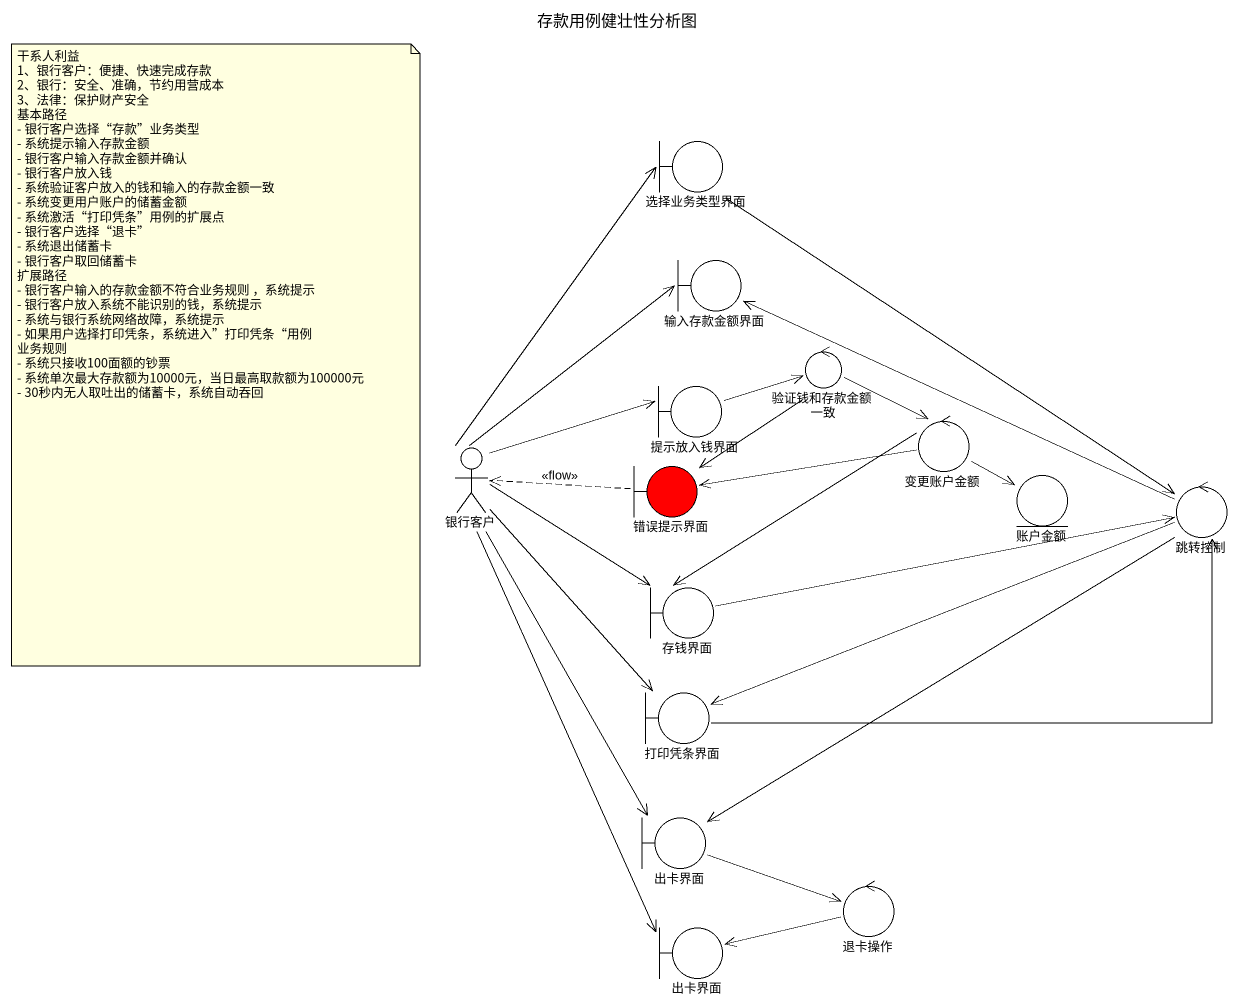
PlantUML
@startuml
title 存款用例健壮性分析图
boundary 选择业务类型界面
boundary 输入存款金额界面
control 验证钱和存款金额一致
boundary 提示放入钱界面
actor 银行客户
boundary 错误提示界面 #FF0000
control 变更账户金额
entity 账户金额
control 跳转控制
boundary 存钱界面
boundary 打印凭条界面
boundary 出卡界面
control 退卡操作
boundary "出卡界面" as 出卡界面_2
选择业务类型界面 --> 跳转控制
验证钱和存款金额一致 --> 错误提示界面
验证钱和存款金额一致 -right-> 变更账户金额
提示放入钱界面 -right-> 验证钱和存款金额一致
银行客户 -up-> 选择业务类型界面
银行客户 -up-> 输入存款金额界面
银行客户 -right-> 提示放入钱界面
银行客户 -right-> 存钱界面
银行客户 --> 打印凭条界面
银行客户 --> 出卡界面
银行客户 --> 出卡界面_2
错误提示界面 .left.> 银行客户 : <<flow>>
变更账户金额 -left-> 错误提示界面
变更账户金额 -right-> 账户金额
变更账户金额 --> 存钱界面
跳转控制 -left-> 输入存款金额界面
跳转控制 -left-> 打印凭条界面
跳转控制 --> 出卡界面
存钱界面 -right-> 跳转控制
打印凭条界面 -right-> 跳转控制
出卡界面 -right-> 退卡操作
退卡操作 -left-> 出卡界面_2
note as N1
  干系人利益
  1、银行客户：便捷、快速完成存款
  2、银行：安全、准确，节约用营成本
  3、法律：保护财产安全
  基本路径
  - 银行客户选择“存款”业务类型
  - 系统提示输入存款金额
  - 银行客户输入存款金额并确认
  - 银行客户放入钱
  - 系统验证客户放入的钱和输入的存款金额一致
  - 系统变更用户账户的储蓄金额
  - 系统激活“打印凭条”用例的扩展点
  - 银行客户选择“退卡”
  - 系统退出储蓄卡
  - 银行客户取回储蓄卡
  扩展路径
  - 银行客户输入的存款金额不符合业务规则 ，系统提示
  - 银行客户放入系统不能识别的钱，系统提示
  - 系统与银行系统网络故障，系统提示
  - 如果用户选择打印凭条，系统进入”打印凭条“用例
  业务规则
  - 系统只接收100面额的钞票
  - 系统单次最大存款额为10000元，当日最高取款额为100000元
  - 30秒内无人取吐出的储蓄卡，系统自动吞回
end note
@enduml
